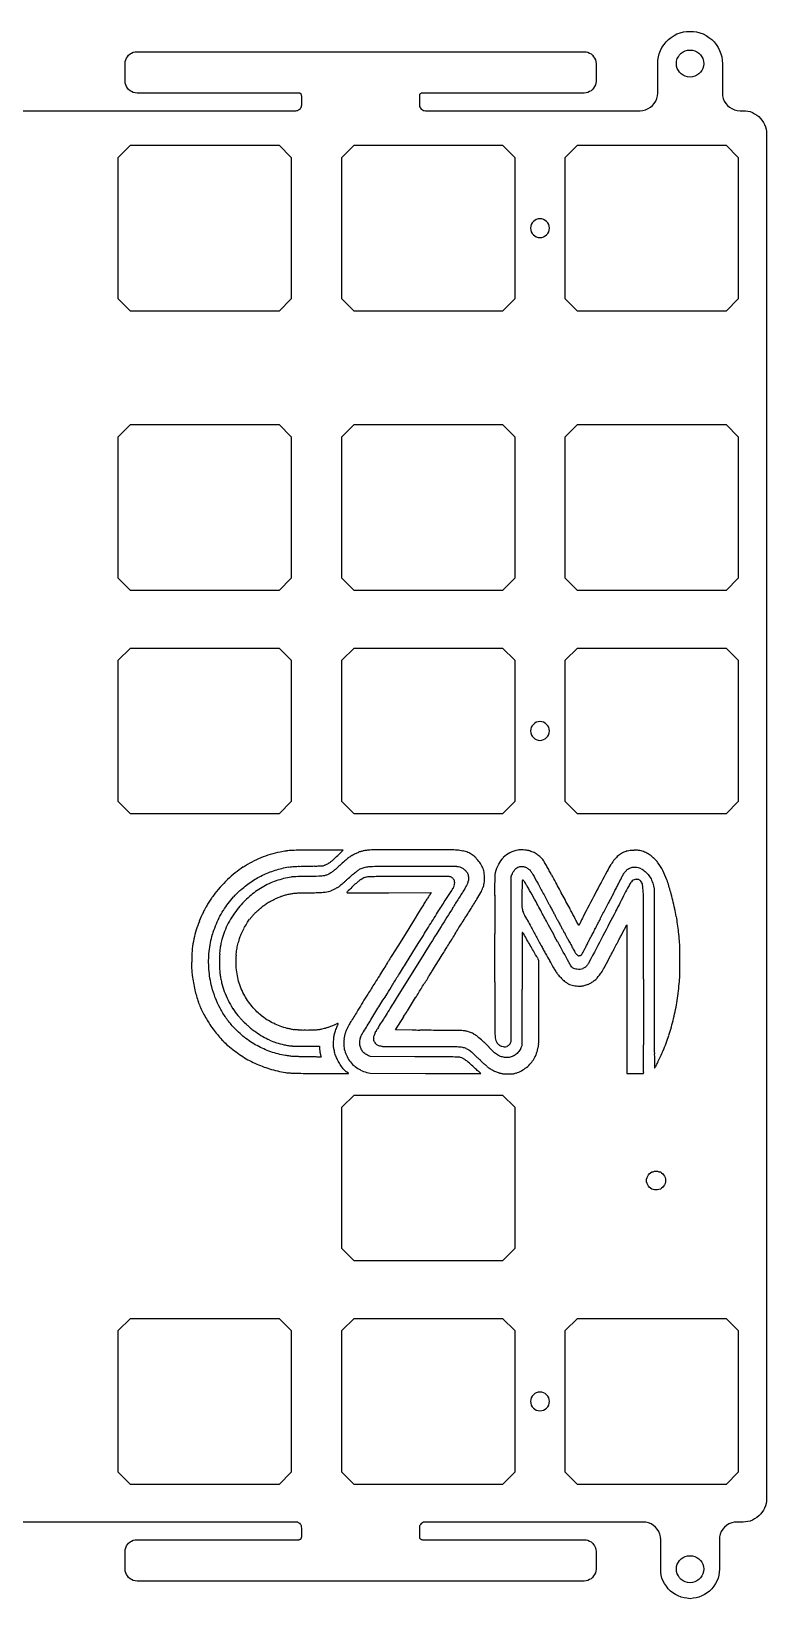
# Model space of a CAD drawing. Header units: millimetres. Extents: x 0 to 347, y -10 to 302.
# Drawn here: x 284.3 to 346.8, y 168.4 to 301.7 of the extents above; entities that cross this region are included whole.
import ezdxf

# ---------------------------------------------------------------- set-up
doc = ezdxf.new("R2010")
doc.units = ezdxf.units.MM
doc.header["$MEASUREMENT"] = 0
doc.layers.get('0').update_dxf_attribs({"color": 18, "true_color": 0x000000})
doc.layers.add('ECplate', color=160, linetype='Continuous', true_color=0x3535ff)
doc.layers.add('Poron', color=1, linetype='Continuous', true_color=0xff0000)

msp = doc.modelspace()

# ---------------------------------------------------------------- linework, layer by layer
for p, q in [((310.77, 232.05), (308.63, 232.05)), ((310.72, 231.98), (310.77, 232.05)), ((325.07, 229.8), (325.13, 229.98)), ((325.07, 222.82), (325.07, 229.8)), ((314.66, 228.43), (318.26, 228.44)), ((318.26, 228.44), (318.16, 228.29)), ((337.15, 229.01), (337.21, 228.76)), ((337.21, 228.76), (337.22, 221.14)), ((317.11, 226.6), (316.91, 226.27)), ((317.34, 226.97), (317.11, 226.6)), ((317.56, 227.32), (317.34, 226.97)), ((316.76, 226.04), (316.04, 224.88)), ((316.91, 226.27), (316.76, 226.04)), ((334.47, 224.9), (334.88, 225.71)), ((334.88, 225.71), (334.88, 219.39)), ((315.43, 223.89), (314.93, 223.1)), ((316.04, 224.88), (315.43, 223.89)), ((316.16, 222.49), (317.17, 224.11)), ((326, 225.03), (325.99, 223.63)), ((317.64, 223.2), (315.29, 219.43)), ((318.64, 222.25), (318.93, 222.71)), ((318.93, 222.71), (319.2, 223.14)), ((327.42, 222.65), (327.35, 222.79)), ((327.42, 219.11), (327.42, 222.65)), ((318.38, 221.83), (318.64, 222.25)), ((325.98, 220.22), (325.97, 215.4)), ((334.88, 219.39), (334.88, 213.06)), ((315.24, 216.76), (315.93, 217.88)), ((316.65, 216.74), (315.24, 216.76)), ((307.66, 215.37), (308.77, 215.37)), ((308.77, 215.37), (308.78, 215.11)), ((313.1, 214.5), (312.94, 214.57)), ((325.97, 215.4), (325.86, 215.18)), ((336.32, 213.2), (336.32, 215.5)), ((316.88, 214.48), (313.1, 214.5)), ((310.5, 213.07), (311.22, 213.07)), ((312.8, 213.15), (313.07, 213.08)), ((313.07, 213.08), (317.78, 213.07)), ((317.78, 213.07), (322.48, 213.07)), ((322.48, 213.07), (322.33, 213.2)), ((334.88, 213.06), (335.59, 213.06)), ((335.59, 213.06), (336.3, 213.06)), ((336.3, 213.06), (336.31, 213.14))]:
    msp.add_line(p, q)
for centre, radius, start, end in [((307.27, 222.79), 9.28, 101.4997, 112.0533), ((307.22, 223.05), 9.01, 97.9944, 101.4997), ((306.72, 226.56), 5.48, 92.9047, 97.9945), ((307.21, 216.97), 15.07, 90.3215, 92.9048), ((308.71, -49.6), 281.65, 90.0149, 90.3216), ((259.07, 287.3), 75.69, 312.5146, 312.9266), ((310.07, 232.47), 0.812, 312.9266, 323.3974), ((313.4, 228.55), 3.56, 111.5938, 116.4139), ((313.04, 229.46), 2.59, 105.4662, 111.5938), ((313.04, 229.45), 2.59, 99.3483, 105.4662), ((313.21, 228.45), 3.61, 94.5687, 99.3483), ((313.48, 225.01), 7.06, 90.0742, 94.5686), ((316.98, -2476.68), 2708.76, 90.00614, 90.0742), ((316.99, -2526.12), 2758.19, 89.9393, 90.00622), ((319.91, 225.26), 6.81, 85.3576, 89.9393), ((320.11, 227.8), 4.26, 78.4835, 85.3576), ((320.51, 229.74), 2.29, 67.5277, 78.4835), ((326.07, 229.62), 2.47, 100.3913, 116.9715), ((325.81, 231.05), 1.02, 90.2133, 100.3913), ((325.83, 226.57), 5.5, 87.2959, 90.2133), ((325.83, 226.65), 5.42, 84.3115, 87.296), ((326.24, 230.78), 1.27, 75.5567, 84.3115), ((326.03, 229.95), 2.12, 65.3043, 75.5566), ((325.93, 229.73), 2.37, 55.8526, 65.3042), ((335.51, 229.94), 2.12, 105.8326, 117.6137), ((335.25, 230.88), 1.14, 93.969, 105.8326), ((335.53, 226.82), 5.21, 90.1191, 93.969), ((335.53, 226.84), 5.2, 86.2472, 90.1191), ((335.79, 230.81), 1.22, 74.9095, 86.2471), ((335.53, 229.86), 2.2, 64.0411, 74.9095), ((307.28, 222.98), 9.12, 123.1177, 133.9136), ((307.06, 223.32), 8.71, 112.0533, 123.1177), ((306.18, 332.57), 101.89, 270.8928, 271.2272), ((307.88, 253.07), 22.38, 271.2272, 272.2571), ((308.06, 248.47), 17.77, 272.2571, 273.1775), ((309.02, 231.11), 0.389, 273.1774, 287.5599), ((308.76, 231.94), 1.26, 287.5599, 293.5003), ((308.41, 232.76), 2.15, 293.5003, 297.4932), ((308.36, 232.86), 2.26, 297.4931, 301.4035), ((308.61, 232.44), 1.78, 301.4036, 306.0876), ((308.35, 232.79), 2.21, 306.0877, 311.9113), ((276.29, 268.52), 50.22, 311.9114, 312.5146), ((326.47, 213.36), 23.61, 131.1726, 132.5947), ((314.59, 226.94), 5.57, 127.0148, 131.1726), ((313.31, 228.65), 3.44, 121.4621, 127.0148), ((313.55, 228.25), 3.9, 116.4139, 121.462), ((320.63, 230.03), 1.97, 55.5937, 67.5277), ((320.4, 229.7), 2.38, 45.2347, 55.5938), ((319.92, 229.21), 3.05, 35.7418, 45.2347), ((320.69, 229.77), 2.1, 23.1751, 35.7418), ((320.75, 229.8), 2.04, 10.4019, 23.175), ((326.73, 229.42), 3.1, 152.7156, 166.8609), ((326.04, 229.78), 2.32, 135.1524, 152.7156), ((325.94, 229.88), 2.18, 116.9715, 135.1524), ((325.95, 229.76), 2.33, 46.3263, 55.8525), ((326.2, 230.03), 1.96, 35.4802, 46.3262), ((326.48, 230.23), 1.62, 31.5992, 35.4801), ((319.16, 225.73), 10.21, 30.6039, 31.5992), ((318.09, 225.09), 11.46, 29.5913, 30.6039), ((318.25, 225.18), 11.27, 28.5658, 29.5914), ((343.09, 225), 11.19, 148.5535, 151.9997), ((336.72, 228.9), 3.72, 140.6, 148.5535), ((335.69, 229.74), 2.39, 129.5372, 140.6), ((335.5, 229.97), 2.09, 117.6137, 129.5372), ((335.33, 229.44), 2.67, 54.6361, 64.041), ((335.21, 229.28), 2.87, 45.561, 54.6361), ((335.05, 229.12), 3.1, 36.9988, 45.561), ((333.88, 228.23), 4.57, 27.216, 36.9989), ((308.78, 221.41), 11.29, 133.9136, 143.1138), ((307.43, 222.82), 7.02, 109.51, 120.2181), ((307.49, 222.65), 7.2, 99.0036, 109.51), ((306.54, 228.64), 1.14, 92.5039, 99.0036), ((308.74, 178.31), 51.52, 92.0862, 92.504), ((308.4, 187.73), 42.09, 91.4764, 92.0862), ((308.92, 167.3), 62.52, 91.0231, 91.4764), ((302.9, 238.22), 11.95, 310.2789, 311.3361), ((301.94, 239.32), 13.4, 311.3361, 312.3949), ((302.81, 238.36), 12.1, 312.3949, 313.5379), ((332.32, 206.43), 30.62, 131.8826, 132.7922), ((315.34, 225.37), 5.18, 128.4953, 131.8826), ((313.61, 227.54), 2.4, 123.3326, 128.4953), ((313.26, 228.06), 1.77, 116.8584, 123.3327), ((313.17, 228.25), 1.57, 109.9525, 116.8584), ((313.1, 228.46), 1.35, 102.2189, 109.9525), ((313.02, 228.82), 0.968, 91.2049, 102.219), ((314.28, 168.71), 61.09, 90.64, 91.2049), ((314.76, 125.93), 103.88, 90.1135, 90.64), ((316.92, -963.03), 1192.84, 90.02558, 90.11358), ((316.62, -287.19), 517, 89.8775, 90.0256), ((317.18, -20.99), 250.8, 89.6231, 89.8775), ((311.87, -829.15), 1058.98, 89.57087, 89.62313), ((319.8, 229.4), 0.397, 76.9385, 89.5709), ((319.81, 229.48), 0.321, 57.3971, 76.9386), ((319.59, 229.13), 0.729, 46.8184, 57.397), ((319.59, 229.12), 0.739, 36.2865, 46.8183), ((319.89, 229.35), 0.36, 18.2644, 36.2865), ((319.64, 229.27), 0.623, 359.4302, 18.2644), ((319.59, 229.27), 0.674, 341.6786, 359.4302), ((320.76, 229.55), 2.03, 340.0581, 351.3194), ((320.07, 229.67), 2.73, 0.1251, 10.4019), ((319.98, 229.67), 2.82, 351.3194, 0.1251), ((345.4, 229.04), 21.74, 177.8467, 179.3501), ((426.98, 228.11), 103.33, 179.3502, 179.9463), ((325.1, 229.8), 1.43, 166.8609, 177.8466), ((820.79, 222.31), 494.85, 179.1785, 179.3011), ((326.16, 229.4), 0.174, 148.2826, 179.1784), ((326.04, 229.48), 0.0267, 66.8603, 148.2825), ((325.98, 229.35), 0.168, 45.7003, 66.8603), ((325.64, 229), 0.658, 36.0924, 45.7003), ((323.19, 227.21), 3.69, 33.4138, 36.0924), ((322.66, 226.86), 4.32, 29.4695, 33.4138), ((326.7, 230.35), 0.0283, 182.4207, 210.2277), ((328.39, 231.34), 1.99, 210.2278, 211.5527), ((327.97, 231.08), 1.5, 211.5526, 213.6634), ((328.72, 231.58), 2.4, 213.6634, 215.1465), ((294, 210.43), 39.64, 28.4302, 29.4728), ((-10.93, 45.35), 386.38, 28.2345, 28.4302), ((952.13, -98.83), 700.97, 151.99968, 152.1773), ((338.04, 227.38), 3.4, 146.1079, 152.1709), ((336.05, 228.71), 1.01, 133.4545, 146.1079), ((335.62, 229.16), 0.387, 107.5243, 133.4545), ((335.75, 228.75), 0.824, 95.601, 107.5243), ((335.72, 229.1), 0.467, 77.3729, 95.601), ((335.73, 229.13), 0.443, 58.5625, 77.373), ((335.6, 228.92), 0.685, 45, 58.5625), ((335.71, 229.03), 0.522, 8.3722, 45), ((331.68, 227.1), 7.04, 20.1346, 27.216), ((327.49, 225.57), 11.5, 14.7487, 20.1347), ((305.61, 223.77), 7.34, 145.9882, 148.9953), ((305.99, 223.51), 7.8, 143.1138, 145.9883), ((307.79, 222.38), 7.59, 130.8594, 140.9806), ((307.47, 222.75), 7.1, 120.2181, 130.8594), ((307.61, 266.97), 38.55, 270.1024, 271.111), ((308.09, 241.92), 13.49, 271.1111, 273.3183), ((308.4, 236.64), 8.2, 273.3183, 276.0711), ((309.08, 230.2), 1.72, 276.0712, 284.8242), ((309.02, 230.45), 1.99, 284.8243, 291.9702), ((308.34, 232.13), 3.8, 291.9703, 296.3721), ((308.28, 232.24), 3.92, 296.3721, 300.7267), ((308.99, 231.06), 2.55, 300.7267, 306.7432), ((309.11, 230.9), 2.34, 306.7431, 310.2789), ((311.36, 228.32), 0.313, 133.144, 151.3094), ((311.11, 228.46), 0.0231, 151.3095, 268.5973), ((311.95, 262.66), 34.24, 268.5973, 269.3438), ((368.06, 167.82), 83.22, 132.7922, 133.144), ((312.23, 287.84), 59.42, 269.3437, 270.1032), ((307.35, 3001.95), 2773.53, 270.10307, 270.15097), ((548.96, 83.63), 272.39, 148.0075, 148.0813), ((573.52, 68.29), 301.34, 147.9515, 148.0075), ((326.65, 222.84), 10.08, 147.2991, 147.9516), ((313.99, 232.34), 7.07, 326.6318, 330.0514), ((420.96, 164.05), 118.98, 147.5236, 147.9772), ((318.94, 229.48), 1.36, 330.0514, 341.6786), ((312.93, 233.71), 10.91, 327.6915, 331.0933), ((319.88, 229.87), 2.96, 331.0932, 340.0582), ((5719.69, 223.15), 5396.03, 179.94625, 179.98109), ((496.35, 226.26), 170.39, 179.3011, 179.6366), ((178.77, 145.55), 169.6, 29.1895, 29.4696), ((229.19, 173.72), 111.85, 28.7491, 29.1896), ((12.51, 57.93), 359.78, 28.0225, 28.2345), ((1006.51, -127.54), 762.46, 152.17733, 152.34166), ((306.07, 242.52), 31.1, 331.9063, 332.5176), ((276.27, 258.02), 64.69, 332.5175, 332.8709), ((276.03, 258.14), 64.95, 332.8708, 333.224), ((305.01, 243.52), 32.5, 333.2239, 333.8168), ((372.41, 209.23), 42.27, 152.1709, 153.1291), ((331.06, 228.35), 5.22, 1.6155, 8.3722), ((286.22, 227.08), 50.09, 0.1435, 1.6155), ((303.65, 219.29), 36.16, 12.4554, 14.7487), ((308.92, 221.81), 11.18, 153.6433, 157.9304), ((311.82, 220.37), 14.42, 151.7763, 153.6434), ((306.58, 223.18), 8.47, 148.9953, 151.7763), ((308, 222.21), 7.86, 140.9806, 146.7472), ((302.68, 227.64), 1.11, 309.6423, 311.7386), ((294.28, 237.05), 13.72, 311.7387, 312.0715), ((293.71, 237.68), 14.58, 312.0715, 312.4405), ((291.78, 239.79), 17.43, 312.4404, 312.7631), ((642.02, 25.66), 382.03, 148.0813, 148.1386), ((1595.83, -570.74), 1504.69, 147.97712, 148.04793), ((327.47, 227.34), 1.5, 179.6366, 189.3859), ((327.58, 227.35), 1.61, 189.3859, 196.048), ((327.38, 227.3), 1.4, 196.0479, 203.4427), ((328.61, 227.83), 2.75, 203.4427, 208.3213), ((342.04, 235.07), 18.01, 208.3213, 209.5383), ((286.94, 205.4), 45.98, 27.8933, 28.7491), ((464.36, 299.81), 154.12, 207.994, 208.1045), ((574.62, 358.69), 279.12, 208.1044, 208.1752), ((568.76, 355.55), 272.47, 208.1752, 208.2462), ((432.32, 282.25), 117.59, 208.2462, 208.3794), ((274.51, 197.37), 62.98, 27.2526, 28.0225), ((-10063.27, 201.15), 10399.6, 0.109876, 0.143566), ((317.43, 222.33), 22.04, 10.635, 12.4554), ((306.77, 222.69), 8.86, 163.0868, 168.2059), ((306.66, 222.72), 8.74, 157.9304, 163.0868), ((307.67, 222.37), 7.5, 152.4555, 158.3332), ((308.09, 222.15), 7.97, 146.7472, 152.4554), ((2814.11, -1330.6), 2940.52, 148.04786, 148.10195), ((449.4, 289.58), 136.1, 208.1991, 208.313), ((339.41, 222.08), 9.29, 152.3417, 156.1722), ((201.47, 293.19), 147.28, 332.4466, 332.596), ((190.69, 298.77), 159.42, 332.596, 332.7578), ((169.55, 309.66), 183.2, 332.7577, 332.9035), ((322.89, 223.36), 16.49, 8.3724, 10.635), ((321.9, 223.21), 17.49, 6.1828, 8.3723), ((309.69, 222.08), 11.84, 168.2059, 172.3243), ((304.17, 223.19), 3.88, 168.1915, 173.7007), ((310.71, 221.82), 10.56, 165.581, 168.1915), ((305.97, 223.04), 5.67, 158.3332, 165.581), ((68.66, 378.91), 295.01, 328.2263, 328.3262), ((95.16, 362.56), 263.88, 328.3264, 328.4263), ((273.74, 252.81), 54.27, 328.4264, 328.7493), ((2200.08, 224.31), 1876.43, 179.98105, 180.04339), ((326.01, 225.03), 0.00976, 90, 179.629), ((326.01, 225.02), 0.0243, 61.9667, 90), ((325.96, 224.92), 0.133, 53.9842, 61.9667), ((325.94, 224.89), 0.166, 46.4581, 53.9843), ((325.92, 224.87), 0.191, 39.6903, 46.4581), ((325.64, 224.64), 0.554, 30.101, 39.6902), ((-1357.65, -751.17), 1946.24, 30.06808, 30.10108), ((-159.03, -57.25), 561.24, 29.9613, 30.0681), ((458.29, 294.38), 146.2, 208.313, 208.4209), ((444.45, 286.89), 130.47, 208.421, 208.528), ((350.52, 235.82), 23.55, 208.528, 208.9082), ((311.19, 234.04), 22.65, 332.5977, 333.3511), ((319.65, 231.52), 13.98, 331.6052, 332.4466), ((330.01, 226.13), 4.52, 330.9983, 332.4896), ((240.05, 272.98), 105.95, 332.4896, 332.6409), ((244.55, 270.65), 100.88, 332.6409, 332.8302), ((212.76, 286.97), 136.62, 332.8303, 332.9811), ((311.29, 222.06), 28.16, 4.65, 6.1827), ((330.41, 223.62), 8.98, 0.7274, 4.6499), ((316.94, 222.52), 19.03, 177.9733, 179.9907), ((302.68, 223.03), 4.76, 172.3243, 177.9732), ((322.79, 222.62), 22.51, 178.484, 180.0147), ((324.78, 222.62), 24.51, 180.0147, 181.4427), ((305.13, 223.09), 4.85, 173.7007, 178.484), ((482.19, 119.24), 196.88, 148.1621, 148.2902), ((98.8, 360.25), 259.57, 328.1162, 328.2263), ((2191.84, 224.3), 1868.19, 180.04337, 180.10593), ((-4947.56, 222.82), 5272.63, 359.95921, 0), ((831.84, 220.4), 505.86, 179.6344, 179.8105), ((321.64, 219.84), 6.43, 27.3651, 29.9614), ((334.9, 227.2), 7.97, 206.6675, 209.424), ((415.74, 272.8), 100.78, 209.4239, 209.8543), ((420.89, 275.75), 106.73, 209.8543, 210.2613), ((337.72, 227.64), 8.41, 207.6321, 209.1708), ((333.64, 225.36), 3.73, 209.1707, 211.9946), ((332.56, 224.69), 2.46, 211.9945, 215.3795), ((331.06, 223.62), 0.615, 215.3795, 224.8689), ((331.98, 224.55), 1.92, 224.8689, 227.9258), ((330.81, 223.24), 0.167, 227.9258, 246.2636), ((330.79, 223.2), 0.116, 246.2636, 269.8042), ((330.79, 223.72), 0.645, 269.8041, 276.4309), ((330.81, 223.49), 0.411, 276.4309, 283.5926), ((330.79, 223.57), 0.493, 283.5926, 289.8379), ((330.81, 223.52), 0.434, 289.8379, 296.3033), ((330.95, 223.24), 0.13, 296.3034, 312.1447), ((330.93, 223.27), 0.161, 312.1447, 330.9397), ((311.12, 234.27), 22.82, 330.9398, 331.4974), ((319.17, 229.9), 13.66, 331.4974, 332.5977), ((262.92, 260.12), 79.72, 331.6001, 332.2563), ((249.91, 222.59), 89.48, 0.0026, 0.7273), ((246.05, 222.59), 93.35, 359.3082, 0.0026), ((316.98, 222.52), 19.08, 179.9907, 181.9979), ((302.38, 222.01), 4.47, 181.9978, 187.8932), ((313.82, 223.6), 16.02, 187.8932, 192.3949), ((306.47, 222.16), 6.19, 181.4427, 185.4143), ((304.79, 222), 4.5, 185.4143, 190.2466), ((308.05, 222.59), 7.81, 190.2467, 193.4406), ((-196.73, 540.21), 603.32, 328.01032, 328.10245), ((-662.54, 830.12), 1151.98, 328.10249, 328.16575), ((-645.43, 820.69), 1134.72, 328.08468, 328.1092), ((34.61, 397.55), 333.77, 328.1092, 328.1701), ((1356.53, 218.67), 1030.55, 179.81037, 179.91373), ((334.29, 225.22), 6.46, 210.2613, 213.4073), ((330.92, 223), 2.42, 213.4072, 220.7155), ((333.14, 224.91), 5.35, 220.7155, 224.7523), ((330.55, 222.89), 2.49, 316.3808, 323.8758), ((328.96, 224.06), 4.47, 323.8757, 328.7184), ((323.62, 227.3), 10.72, 328.7183, 331.6002), ((331.93, 221.56), 7.46, 354.894, 359.3082), ((306.21, 221.92), 8.22, 192.3949, 199.8096), ((306.27, 222.16), 5.98, 193.4406, 200.7573), ((308.55, 223.03), 8.42, 200.7573, 206.4158), ((1243.17, -361.77), 1097.12, 147.93044, 147.98865), ((-31.88, 437.24), 408.96, 327.8871, 328.0104), ((-448.49, 697.86), 902.6, 328.02984, 328.06055), ((-729.79, 873.23), 1234.09, 328.06046, 328.08475), ((1996.61, 223.94), 1672.95, 180.10592, 180.16688), ((333.06, 224.84), 5.25, 224.7524, 228.7116), ((330.45, 221.86), 1.28, 228.7117, 240.0056), ((330.84, 222.53), 2.06, 240.0056, 246.7559), ((330.7, 222.22), 1.72, 246.7558, 254.4906), ((330.73, 222.32), 1.83, 254.4905, 261.9737), ((330.84, 223.14), 2.65, 261.9737, 267.6242), ((330.95, 225.68), 5.19, 267.6242, 269.5528), ((330.92, 221.87), 1.39, 269.5527, 274.7043), ((330.94, 221.58), 1.09, 274.7043, 280.6832), ((330.73, 222.69), 2.22, 280.6833, 284.1913), ((330.69, 222.86), 2.39, 284.1914, 291.8817), ((330.81, 222.56), 2.07, 291.8817, 300.4583), ((330.8, 222.58), 2.09, 300.4582, 308.9778), ((330.53, 222.91), 2.53, 308.9778, 316.3808), ((-3169.49, 214.37), 3505.82, 0.06038, 0.10988), ((9666.45, 230.82), 9329.24, 180.059418, 180.087378), ((314.41, 223.12), 25.05, 351.1392, 354.8941), ((305.54, 221.68), 7.51, 199.8096, 207.6206), ((308.34, 222.92), 8.18, 206.4158, 212.14), ((305.58, 221.19), 4.92, 212.14, 220.5175), ((555.02, 68.38), 285.59, 148.1414, 148.2991), ((567.59, 60.56), 300.4, 147.9887, 148.1414), ((571.99, 219.79), 248.33, 180.167, 180.4163), ((-107.87, 219.37), 432.94, 359.7048, 359.9592), ((-1603.98, 219.13), 1931.4, 359.93514, 359.99932), ((319.08, 222.4), 20.33, 346.7477, 351.1392), ((308.9, 223.44), 11.3, 207.6207, 213.3715), ((308.3, 223.05), 10.59, 213.3716, 216.7568), ((310.03, 224.99), 10.78, 220.5175, 222.1809), ((307.77, 222.94), 7.73, 222.1809, 224.3145), ((309.8, 224.93), 10.57, 224.3145, 225.641), ((302.52, 217.48), 0.159, 225.641, 252.3912), ((302.6, 217.28), 0.0771, 180, 228.966), ((312.47, 228.62), 15.1, 228.966, 230.1328), ((314.15, 207.57), 10.46, 112.5154, 113.3152), ((312.23, 212.2), 5.45, 111.2121, 112.5155), ((317.24, 199.29), 19.3, 110.8929, 111.2122), ((308.37, 217.97), 2.11, 337.7982, 339.8841), ((306, 218.84), 4.63, 339.8841, 340.6892), ((310.36, 217.31), 0.00914, 45.0001, 110.8929), ((310.36, 217.31), 0.00906, 340.6892, 45.0001), ((315.09, 215.04), 4.38, 149.9578, 153.596), ((322.78, 210.59), 13.27, 148.3647, 149.9578), ((1097.86, -266.9), 923.62, 148.29896, 148.36474), ((412.13, 155.75), 115.87, 147.853, 148.1668), ((824.8, 221.63), 501.15, 180.4164, 180.5883), ((-1467.89, 216.17), 1804.22, 359.97901, 0.06037), ((320.98, 221.95), 18.37, 342.1257, 346.7477), ((306.89, 222), 8.83, 216.7569, 220.6377), ((306.37, 221.55), 8.14, 220.6377, 224.6812), ((307.77, 222.99), 7.78, 230.1328, 232.6816), ((308.56, 224.02), 9.07, 232.6816, 234.9529), ((308.44, 223.85), 8.86, 234.9529, 239.5628), ((307.07, 221.52), 6.16, 239.5628, 245.618), ((306.91, 221.16), 5.77, 245.618, 251.8942), ((306.64, 218.68), 3.97, 336.4987, 337.7982), ((313.22, 215.66), 2.39, 171.824, 183.9763), ((313.84, 215.57), 3.02, 161.628, 171.824), ((314.82, 215.24), 4.06, 157.9635, 161.628), ((314.04, 215.56), 3.21, 153.596, 157.9635), ((314.51, 215.96), 1.16, 163.4862, 174.2034), ((313.91, 216.02), 0.55, 174.2035, 192.8986), ((313.86, 216.01), 0.504, 192.8986, 212.5916), ((314.79, 215.87), 1.44, 156.5465, 163.4861), ((315.16, 215.71), 1.86, 150.7929, 156.5465), ((319.01, 213.56), 6.26, 148.1668, 150.7929), ((319.15, 90.44), 126.29, 89.3767, 89.8436), ((320.46, 210.15), 6.57, 85.3636, 89.3767), ((320.82, 214.63), 2.07, 76.7831, 85.3636), ((320.76, 214.38), 2.33, 68.9182, 76.7832), ((320.92, 214.81), 1.87, 57.3603, 68.9182), ((319.45, 212.5), 4.61, 51.4565, 57.3603), ((318.47, 211.27), 6.18, 46.3025, 51.4565), ((328.55, 216.54), 4.87, 180.5883, 185.2614), ((324.46, 216.16), 0.765, 185.2614, 202.8571), ((-357.88, 220.66), 682.96, 359.59701, 359.70472), ((307.11, 216.32), 20.3, 357.8542, 359.2616), ((252.12, 217.03), 75.3, 359.2616, 359.9351), ((694.31, 217.14), 357.09, 180.0874, 180.3849), ((323.93, 220.99), 15.27, 336.8155, 342.1257), ((305.65, 220.84), 7.14, 224.6813, 229.1443), ((308.35, 223.95), 11.25, 229.1443, 236.3612), ((307.13, 222.13), 9.06, 236.3612, 244.8536), ((307.19, 222.03), 6.68, 251.8942, 257.5154), ((307.49, 223.4), 8.08, 257.5154, 260.4251), ((306.74, 218.94), 3.55, 260.4251, 265.8035), ((306.97, 222.05), 6.68, 265.8036, 269.3518), ((307.66, 283.03), 67.66, 269.3518, 270), ((310.84, 215.24), 2.06, 183.6383, 186.8128), ((312.15, 215.4), 3.38, 186.8128, 189.0067), ((312, 215.37), 3.23, 189.0067, 191.2206), ((310.07, 214.99), 1.26, 191.2206, 195.6809), ((313.21, 215.66), 2.39, 183.9763, 196.1357), ((313.81, 215.83), 3.01, 196.1356, 206.3623), ((314.17, 216.2), 0.866, 212.5916, 225.7112), ((313.99, 216.02), 0.612, 225.7112, 251.4811), ((314.19, 216.63), 1.25, 251.4811, 266.577), ((314.78, 226.38), 11.03, 266.577, 269.8951), ((317.35, 1633.61), 1418.26, 269.89508, 270.00004), ((315.89, 208.57), 9.92, 42.686, 46.3025), ((324.7, 216.26), 1.02, 202.8571, 217.0531), ((324.5, 216.11), 0.778, 217.0531, 234.2902), ((324.52, 216.14), 0.814, 234.2901, 250.9512), ((324.5, 216.08), 0.744, 250.9511, 268.4161), ((324.5, 215.86), 0.531, 268.416, 290.9021), ((324.46, 215.97), 0.641, 290.9021, 302.7636), ((324.46, 215.97), 0.642, 302.7636, 314.6165), ((324.5, 215.93), 0.586, 314.6165, 327.0222), ((324.64, 215.83), 0.411, 327.0222, 343.2133), ((324.55, 215.86), 0.512, 343.2132, 359.5971), ((325.13, 215.42), 2.18, 330.2237, 336.3291), ((323.61, 216.08), 3.84, 336.329, 340.3336), ((323.44, 216.15), 4.02, 340.3335, 344.2641), ((324.39, 215.88), 3.03, 344.2641, 349.1227), ((325.72, 215.62), 1.68, 349.1227, 357.8542), ((1081.94, 219.74), 744.73, 180.38495, 180.47456), ((318.39, 223.37), 21.29, 335.4196, 336.8155), ((307.1, 222.06), 8.98, 244.8535, 253.3846), ((307.63, 223.85), 10.85, 253.3845, 260.7866), ((307.43, 180.55), 33.93, 89.3052, 89.8202), ((307.41, 179.49), 34.99, 88.8019, 89.3052), ((307.49, 183.27), 31.21, 88.3065, 88.802), ((308.26, 209.37), 5.1, 86.4153, 88.3065), ((313.3, 215.58), 2.44, 206.3623, 219.0605), ((313.33, 215.61), 2.49, 219.0605, 231.5757), ((313.42, 215.71), 2.62, 231.5757, 243.7474), ((313.61, 216.1), 3.06, 243.7474, 254.5918), ((311.54, -1188.12), 1402.61, 89.70104, 89.78217), ((318.15, 78.41), 136.07, 89.2514, 89.701), ((318, 67.04), 147.44, 88.9752, 89.2514), ((320.63, 214.04), 0.411, 71.5383, 88.9752), ((320.32, 213.09), 1.41, 62.4505, 71.5384), ((320.25, 212.96), 1.56, 54.0207, 62.4506), ((319.19, 211.51), 3.35, 48.7396, 54.0207), ((306.09, 196.57), 23.23, 47.4739, 48.7396), ((337.86, 230.39), 22.37, 225.6195, 226.4269), ((338.02, 230.57), 22.61, 226.4269, 227.2279), ((336.36, 228.77), 20.17, 227.2278, 228.0134), ((324.97, 216.11), 3.13, 228.0133, 231.1234), ((324.6, 215.65), 2.55, 231.1234, 237.6684), ((325.31, 216.78), 3.89, 237.6685, 242.4376), ((325.33, 216.82), 3.93, 242.4377, 247.185), ((324.87, 215.73), 2.74, 247.185, 253.4003), ((324.75, 215.49), 2.5, 287.1046, 298.4816), ((324.56, 215.84), 2.89, 298.4815, 308.6702), ((324.56, 215.84), 2.89, 308.6701, 318.8574), ((324.85, 215.58), 2.5, 318.8575, 330.2236), ((337.26, 213.57), 0.0175, 180.4746, 309.6902), ((337.1, 213.76), 0.267, 309.6901, 333.2198), ((304.72, 230.11), 36.54, 333.2198, 333.9335), ((319.94, 222.66), 19.59, 333.9335, 335.4195), ((306.41, 216.32), 3.22, 260.7866, 265.9953), ((306.74, 221.06), 7.97, 265.9953, 268.6404), ((307.37, 247.58), 34.5, 268.6404, 269.6791), ((312.5, 1162.73), 949.67, 269.67902, 269.77321), ((309.88, 501.95), 288.88, 269.7732, 269.9625), ((309.79, 358.84), 145.77, 269.9626, 270.2784), ((310.6, 212.23), 1.07, 59.1164, 62.0541), ((310.83, 212.6), 0.634, 54.7635, 59.1163), ((310.81, 212.57), 0.668, 51.4307, 54.7635), ((311.21, 213.08), 0.0149, 0, 51.4307), ((311.22, 213.08), 0.00899, 270.296, 360), ((324.82, 215.54), 2.55, 253.4003, 256.9705), ((324.48, 214.08), 1.04, 256.9706, 263.9372), ((324.55, 214.79), 1.76, 263.9373, 268.8802), ((324.81, 227.81), 14.78, 268.8803, 269.9116), ((324.81, 228.67), 15.64, 269.9116, 270.9019), ((325.03, 214.66), 1.63, 270.9019, 276.1201), ((325.1, 213.98), 0.95, 276.1201, 283.5842), ((324.72, 215.59), 2.6, 283.5842, 287.1047), ((336.08, 213.2), 0.245, 345.9107, 359.9743)]:
    msp.add_arc(centre, radius, start, end)
at = {"extrusion": (0, 0, -1)}
for centre, radius, start, end in [((-307.52, 222.32), 8.41, 72.599, 80.6377), ((-306.73, 227.09), 3.56, 80.6378, 84.5134), ((-306.92, 225.07), 5.6, 84.5134, 87.2761), ((-307.35, 216.07), 14.61, 87.276, 88.8147), ((-309.94, 90.78), 139.92, 88.8147, 89.1071), ((-298.37, 243.93), 17.91, 227.4053, 228.7416), ((-313, 229.06), 1.58, 63.732, 77.4802), ((-313.19, 228.2), 2.46, 77.4801, 87.3493), ((-313.88, 213.36), 17.32, 87.3493, 89.8941), ((-316.9, -1416.9), 1647.59, 89.89404, 89.99282), ((-316.81, -756.63), 987.32, 89.99281, 90.09526), ((-318.14, 41.37), 189.31, 90.0952, 90.4436), ((-317.38, -57.02), 287.71, 90.4436, 90.6113), ((-320.44, 229.95), 0.722, 90.6113, 101.9793), ((-320.37, 229.62), 1.06, 101.9792, 114.7208), ((-320.31, 229.49), 1.2, 114.7208, 126.3361), ((-326.06, 229.77), 0.924, 42.8127, 56.6641), ((-325.91, 229.99), 0.661, 56.6642, 74.4777), ((-325.95, 229.88), 0.782, 74.4777, 84.9798), ((-325.97, 229.64), 1.02, 84.9799, 93.5945), ((-325.97, 229.72), 0.941, 93.5945, 102.4855), ((-326.07, 230.18), 0.465, 102.4855, 117.56), ((-324.65, 227.47), 3.53, 117.5599, 120.0203), ((-324.9, 227.89), 3.04, 120.0204, 122.7739), ((-393.11, 265.94), 73.96, 331.2755, 331.4341), ((-335.53, 229.73), 0.883, 63.2144, 83.4412), ((-335.54, 229.66), 0.954, 83.4412, 102.7793), ((-335.42, 229.13), 1.5, 102.7794, 116.5662), ((-307.5, 222.59), 8.14, 47.5765, 55.7945), ((-307.36, 222.81), 7.89, 55.7945, 64.2116), ((-307.38, 222.76), 7.94, 64.2116, 72.5989), ((-305.79, 342.82), 113.03, 268.5171, 268.9769), ((-308.61, 233.81), 3.98, 263.3359, 268.5171), ((-308.93, 231.03), 1.18, 251.4486, 263.336), ((-308.69, 231.76), 1.95, 243.2705, 251.4487), ((-308.85, 231.44), 1.59, 235.9941, 243.2705), ((-307.84, 232.94), 3.4, 231.8651, 235.9941), ((-306.4, 234.77), 5.73, 228.7416, 231.8652), ((-322.41, 217.74), 16.34, 46.4621, 48.205), ((-315.33, 225.65), 5.72, 48.205, 52.0181), ((-314.06, 227.28), 3.65, 52.0181, 56.8937), ((-313.33, 228.4), 2.33, 56.8938, 63.732), ((-320.32, 229.5), 1.18, 126.3362, 138.0356), ((-320.47, 229.63), 0.99, 138.0357, 151.416), ((-320.3, 229.62), 1.12, 189.9343, 204.8498), ((-320.53, 229.67), 0.923, 151.416, 157.2612), ((-320.93, 229.83), 0.489, 157.2612, 166.6694), ((-320.76, 229.79), 0.662, 166.6694, 174.4694), ((-320.04, 229.66), 1.39, 177.2468, 189.9343), ((-318.77, 229.6), 2.66, 174.4694, 177.2467), ((-326.35, 229.57), 1.28, 18.763, 29.9781), ((-326.17, 229.67), 1.07, 29.9781, 42.8126), ((-323.4, 225.56), 5.81, 122.7739, 124.0525), ((-326.64, 230.35), 0.0298, 124.0524, 177.5792), ((-324.69, 228.75), 2.53, 144.8535, 150.7745), ((-178.94, 147.21), 169.54, 150.7745, 151.0658), ((-227.58, 174.09), 113.96, 151.0658, 151.5604), ((-402.24, 270.94), 84.37, 331.1318, 331.2755), ((-394.5, 266.67), 75.53, 330.988, 331.1317), ((-342.17, 237.65), 15.7, 330.5272, 330.988), ((-367.52, 212.79), 37.15, 26.1832, 27.058), ((-338.57, 227.57), 4.66, 27.058, 31.0976), ((-336.26, 228.97), 1.96, 31.0977, 37.9455), ((-335.85, 229.29), 1.43, 37.9456, 46.5968), ((-335.65, 229.5), 1.15, 46.5968, 63.2144), ((-335.3, 228.88), 1.78, 116.5662, 130.7117), ((-335.2, 228.77), 1.93, 130.7117, 144.0429), ((-335.02, 228.64), 2.15, 144.0428, 156.619), ((-334.41, 228.37), 2.82, 156.619, 166.889), ((-307.08, 222.9), 7.63, 37.2796, 42.7081), ((-307.96, 222.1), 8.82, 42.7082, 47.5764), ((-308.58, 220.48), 8.24, 60.4618, 63.4376), ((-307.81, 222.01), 6.53, 63.4376, 66.4416), ((-307.15, 223.52), 4.89, 66.4415, 70.1755), ((-307.08, 223.74), 4.66, 70.1754, 74.0066), ((-307.25, 223.14), 5.28, 74.0066, 77.495), ((-307.3, 222.92), 5.51, 77.495, 81.0482), ((-307.1, 224.14), 4.27, 81.0483, 85.3511), ((-307.28, 221.94), 6.48, 85.3511, 88.699), ((-307.72, 202.63), 25.79, 88.699, 89.8977), ((-363.37, 199.81), 52.06, 32.4916, 33.3682), ((-259.86, 266.59), 71.99, 211.6963, 212.4764), ((-318.02, 230.67), 3.63, 204.8498, 211.6962), ((-620.27, 39.35), 352.73, 32.1385, 32.3085), ((-212.61, 165.98), 130.99, 151.5604, 152.0059), ((-374.87, 205.79), 46.89, 27.656, 28.0937), ((-183.05, 305.18), 170.01, 206.8709, 207.4354), ((-308.02, 222.32), 8.74, 26.9442, 31.845), ((-307.07, 222.91), 7.61, 31.845, 37.2795), ((-317.71, 213.38), 19.63, 41.9888, 42.7627), ((-303.92, 226.13), 0.844, 42.7626, 50.3577), ((-307.87, 222.39), 6.26, 47.2369, 50.8458), ((-306.54, 224.02), 4.16, 50.8458, 55.7494), ((-306.71, 223.78), 4.46, 55.7495, 60.4617), ((-612.29, 41.73), 346.93, 31.9866, 32.2289), ((-542.5, 85.73), 264.43, 32.2288, 32.4917), ((-765.85, -52.1), 524.65, 32.0122, 32.1385), ((-423.68, 277.78), 108.74, 331.4993, 332.1067), ((-449.65, 166.35), 131.44, 27.0965, 27.3114), ((233.02, 521.18), 638.81, 207.43538, 207.64623), ((-490.79, 145.1), 177.74, 27.3114, 27.4828), ((-477.58, 151.97), 162.85, 27.4828, 27.656), ((-307.38, 222.65), 8.01, 16.3205, 26.9443), ((-309.24, 221.74), 7.79, 24.0622, 27.7765), ((-309.34, 221.69), 7.91, 27.7764, 31.4779), ((-306.22, 223.6), 4.26, 31.4778, 37.3638), ((-304.98, 224.54), 2.69, 37.3638, 40.9805), ((-314.37, 216.39), 15.13, 40.9804, 41.9888), ((-782.35, -64.48), 547.43, 31.8144, 31.9865), ((-792.96, -69.05), 556.63, 31.904, 32.0122), ((-289.86, 205.5), 41.98, 150.4618, 151.276), ((-90.95, 96.49), 268.79, 151.2761, 151.4826), ((-922.96, 548.87), 676.87, 331.3421, 331.49932), ((-104.52, 105.17), 254.98, 151.6207, 151.6819), ((178.95, -47.58), 576.99, 151.68195, 151.71518), ((187.72, -52.3), 586.95, 151.71519, 151.74842), ((-48.83, 74.81), 318.41, 151.7484, 151.8009), ((-346.19, 234.29), 17.64, 331.9996, 332.7474), ((-339.02, 230.48), 9.53, 330.8138, 331.9996), ((-356, 239.97), 28.97, 330.4759, 330.8137), ((-330.81, 225.7), 0.0273, 286.3864, 330.4758), ((-330.81, 225.69), 0.0133, 216.7053, 286.3865), ((-330.31, 226.06), 0.633, 212.3589, 216.7053), ((-330.28, 226.08), 0.671, 207.1184, 212.3589), ((-329.76, 226.34), 1.25, 203.8278, 207.1184), ((-307.64, 222.57), 8.29, 5.9644, 16.3206), ((-306.96, 222.81), 5.27, 8.5349, 13.5821), ((-308.85, 222.35), 7.21, 13.5821, 17.5706), ((-305.49, 223.41), 3.69, 17.5705, 24.0622), ((-361.05, 199.83), 47.86, 31.2507, 31.9039), ((-11.75, 53.46), 358.93, 151.4825, 151.6375), ((-315.99, 217.7), 13.19, 151.6375, 153.3325), ((-2468.56, 1393.58), 2438.23, 331.29542, 331.34217), ((-317.13, 217.39), 14.59, 151.0917, 151.6709), ((-282.28, 198.6), 54.18, 151.6708, 151.889), ((-277.56, 196.08), 59.54, 151.8889, 152.105), ((-289.66, 202.49), 45.84, 152.105, 152.3679), ((-388.35, 195.32), 63.68, 26.649, 26.9357), ((-393.51, 192.7), 69.47, 26.9358, 27.2044), ((2415.11, 1664.19), 3102.14, 207.64622, 207.69251), ((-386.83, 196.13), 61.96, 27.2045, 27.4717), ((-342.17, 219.35), 11.62, 27.4718, 28.3947), ((-340.23, 220.46), 7.17, 28.0692, 29.0017), ((-307.81, 222.55), 8.46, 355.7123, 5.9644), ((-310.22, 222.58), 8.53, 0.0583, 3.6014), ((-309.51, 222.59), 7.83, 354.7071, 0.0583), ((-307.17, 222.78), 5.49, 3.6015, 8.5348), ((-260.82, 256.01), 63.33, 211.7098, 211.9642), ((-329.62, 223.63), 2.34, 207.6925, 214.7093), ((-507.73, 131.35), 196.89, 27.7437, 27.8439), ((-464.51, 154.18), 148.01, 27.8439, 27.9679), ((-468.48, 152.07), 152.51, 27.968, 28.0691), ((-308.12, 222.58), 8.77, 345.7351, 355.7123), ((-306.98, 222.35), 5.28, 347.5207, 354.7071), ((-306.73, 222.3), 5.03, 340.1376, 347.5207), ((796.05, 915.92), 1309.31, 212.03685, 212.06962), ((566.57, 772.32), 1038.6, 211.99789, 212.03685), ((544.79, 758.72), 1012.93, 211.9642, 211.99789), ((-1037.51, -225), 846.64, 31.82987, 31.85416), ((-333.49, 224.45), 4.02, 327.1012, 331.2955), ((-331.68, 223.28), 1.87, 320.9735, 327.1013), ((-330.58, 222.38), 0.447, 303.2565, 320.9735), ((-330.56, 222.35), 0.407, 284.4461, 303.2566), ((-330.8, 223.31), 1.39, 276.9209, 284.4461), ((-330.8, 223.33), 1.42, 265.2961, 276.9209), ((-330.86, 222.71), 0.798, 247.4475, 265.2961), ((-330.88, 222.66), 0.738, 228.7634, 247.4475), ((-330.65, 222.91), 1.08, 214.7094, 228.7633), ((-307.84, 222.51), 8.48, 339.078, 345.735), ((-308.01, 222.76), 6.39, 333.967, 340.1377), ((-307.66, 222.59), 6, 321.8946, 333.9671), ((-528.13, 88.31), 248.62, 31.8491, 31.9701), ((-306.73, 222.08), 7.29, 331.62, 339.078), ((-306.81, 222.12), 7.38, 324.2123, 331.6201), ((-307.29, 222.3), 5.53, 309.0595, 321.8945), ((-567.74, 60.9), 298.98, 31.6164, 31.8655), ((-570.24, 59.34), 301.92, 31.8656, 32.1129), ((436.51, 687.31), 885.5, 211.93695, 211.98118), ((273.07, 585.42), 692.9, 211.88382, 211.93699), ((-842.72, -107.09), 618.96, 31.72393, 31.78627), ((-825.05, -96.14), 598.18, 31.78631, 31.84911), ((-308.09, 223.05), 8.97, 317.8088, 324.2123), ((-302.45, 217.24), 0.098, 107.6089, 120.3276), ((-302.45, 217.25), 0.0876, 120.3276, 134.1628), ((-302.46, 217.26), 0.0681, 134.1627, 149.8083), ((-302.5, 217.28), 0.0282, 149.8083, 180.0001), ((-307.29, 222.3), 5.54, 296.2278, 309.0594), ((-307.51, 222.73), 6.02, 284.1734, 296.2279), ((-897.87, -142.33), 686.64, 31.51687, 31.61634), ((-136.61, 328.9), 209.54, 212.0258, 212.147), ((366.03, 643.3), 802.41, 211.98113, 212.02582), ((-615.91, 33.12), 352.32, 31.6288, 31.7239), ((-307.46, 222.48), 8.12, 308.607, 317.8088), ((-307.04, 221.95), 7.44, 298.7882, 308.607), ((-307.4, 222.3), 5.57, 280.8959, 284.1735), ((-307.1, 220.77), 4.02, 276.7093, 280.896), ((-307.28, 222.32), 5.57, 273.2659, 276.7094), ((-308.04, 235.56), 18.84, 271.8756, 273.266), ((-307.74, 226.3), 9.57, 269.3247, 271.8757), ((-307.73, 226.61), 9.88, 266.8337, 269.3248), ((-307.81, 225.26), 8.53, 264.2241, 266.8337), ((-308.38, 219.62), 2.86, 258.3294, 264.224), ((-308.34, 219.83), 3.07, 254.0434, 258.3293), ((-307.75, 221.88), 5.2, 251.1551, 254.0433), ((-307.32, 223.13), 6.53, 248.5711, 251.155), ((-306.08, 226.3), 9.94, 246.6849, 248.571), ((-314.62, 215.64), 4.65, 359.8088, 4.6482), ((-312.47, 215.82), 2.5, 4.6483, 12.3593), ((-312.7, 215.77), 2.73, 12.3594, 19.6669), ((-316.23, 214.51), 6.48, 19.6669, 23.5013), ((-313.44, 215.72), 1.24, 6.0475, 14.344), ((-313.59, 215.68), 1.39, 14.3441, 22.0939), ((-314.77, 215.2), 2.67, 22.0939, 26.8598), ((-315.06, 215.06), 2.98, 26.8598, 31.5169), ((-319.28, 440.93), 224.21, 270.5072, 270.6717), ((-321.41, 681.97), 465.25, 270.4118, 270.5071), ((-321.42, 683.41), 466.69, 270.3165, 270.4118), ((-320.13, 449.89), 233.17, 270.1564, 270.3166), ((-307.04, 221.94), 7.43, 288.9593, 298.7882), ((-307.24, 222.52), 8.05, 279.7009, 288.9593), ((-307.2, 222.32), 7.84, 277.0025, 279.701), ((-307.04, 220.97), 6.48, 273.8884, 277.0024), ((-304, 213.29), 5.04, 164.3192, 165.232), ((-306.35, 213.91), 2.61, 165.232, 166.7254), ((-320.72, 215.66), 10.75, 358.4731, 359.8088), ((-311.76, 215.43), 1.79, 353.4367, 358.4731), ((-311.42, 215.39), 1.44, 347.6441, 353.4366), ((-315.18, 216.21), 5.29, 345.4403, 347.6441), ((-313.18, 215.69), 3.23, 338.2446, 345.4404), ((-313.87, 215.67), 1.67, 359.4259, 6.0474), ((-313.52, 215.67), 1.32, 344.2478, 359.4259), ((-313.24, 215.59), 1.03, 325.8854, 344.2478), ((-313.29, 215.62), 1.09, 308.1466, 325.8854), ((-313.63, 216.06), 1.64, 295.0949, 308.1465), ((-317.35, -1835.75), 2051.11, 90, 90.05959), ((-319.43, 158.11), 57.25, 90.0596, 90.8478), ((-320.07, 201.85), 13.5, 90.8479, 92.6733), ((-320.65, 214.27), 1.07, 92.6733, 104.3463), ((-320.4, 213.29), 2.08, 104.3462, 113.0794), ((-320.68, 213.93), 1.38, 113.0793, 124.9493), ((-319.91, 212.84), 2.72, 124.9493, 132.6678), ((-307.55, 199.42), 20.96, 132.6678, 134.3805), ((-327.92, 219.67), 6.46, 312.3738, 317.314), ((-325.17, 216.66), 2.38, 301.9605, 312.3739), ((-324.77, 216.01), 1.62, 288.9745, 301.9606), ((-324.67, 215.68), 1.27, 238.795, 256.2244), ((-324.62, 215.75), 1.37, 222.0097, 238.795), ((-324.51, 215.86), 1.52, 206.4985, 222.0097), ((-307.2, 223.42), 8.93, 271.3092, 273.8884), ((-307.62, 241.53), 27.05, 270.1798, 271.3092), ((-309.78, 233.6), 19.18, 273.223, 273.5847), ((-309.28, 224.6), 10.16, 272.6414, 273.2231), ((-311.13, 264.86), 50.47, 272.538, 272.6414), ((-300.8, 212.6), 8.32, 166.7254, 167.1297), ((-308.9, 214.45), 0.00496, 167.1297, 238.571), ((-308.9, 214.45), 0.012, 238.5708, 272.5378), ((-313.55, 215.84), 3.63, 331.646, 338.2446), ((-313.86, 216.01), 3.98, 325.3549, 331.646), ((-314.69, 216.58), 4.99, 320.0475, 325.3549), ((-311.48, 213.89), 0.8, 314.4064, 320.0475), ((-311.79, 214.21), 1.25, 310.358, 314.4064), ((-311.74, 214.16), 1.18, 306.2552, 310.3581), ((-311.32, 213.58), 0.457, 297.9459, 306.2552), ((-362.27, 257.83), 59.89, 312.315, 312.5261), ((-360.05, 255.38), 56.59, 312.0947, 312.315), ((-356.28, 251.22), 50.98, 311.8834, 312.0947), ((-326.55, 218.06), 6.44, 310.9128, 311.8834), ((-324.72, 215.88), 1.47, 275.0372, 288.9745), ((-324.7, 215.56), 1.15, 256.2244, 275.0372)]:
    msp.add_arc(centre, radius, start, end, dxfattribs=at)
at = {"layer": 'ECplate'}
msp.add_lwpolyline([(228.77, 294.91), (306.77, 294.91), (306.85, 294.94), (306.92, 294.94), (307, 294.99), (307.05, 295.01), (307.12, 295.06), (307.17, 295.14), (307.2, 295.19), (307.25, 295.26), (307.25, 295.34), (307.27, 295.41), (307.27, 296.16), (307.25, 296.21), (307.25, 296.26), (307.22, 296.29), (307.22, 296.31), (307.2, 296.36), (307.15, 296.39), (307.12, 296.39), (307.1, 296.41), (307.05, 296.41), (307.02, 296.41), (293.27, 296.41), (293.1, 296.44), (292.95, 296.46), (292.8, 296.54), (292.67, 296.61), (292.55, 296.71), (292.45, 296.84), (292.37, 296.96), (292.3, 297.11), (292.27, 297.26), (292.27, 297.41), (292.27, 298.91), (292.27, 299.09), (292.3, 299.24), (292.37, 299.39), (292.45, 299.51), (292.55, 299.64), (292.67, 299.74), (292.8, 299.81), (292.95, 299.89), (293.1, 299.91), (293.27, 299.91), (331.27, 299.91), (331.42, 299.91), (331.57, 299.89), (331.72, 299.81), (331.85, 299.74), (331.97, 299.64), (332.07, 299.51), (332.15, 299.39), (332.22, 299.24), (332.25, 299.09), (332.27, 298.91), (332.27, 297.41), (332.25, 297.26), (332.22, 297.11), (332.15, 296.96), (332.07, 296.84), (331.97, 296.71), (331.85, 296.61), (331.72, 296.54), (331.57, 296.46), (331.42, 296.44), (331.27, 296.41), (317.52, 296.41), (317.47, 296.41), (317.42, 296.41), (317.4, 296.39), (317.37, 296.39), (317.32, 296.36), (317.3, 296.31), (317.3, 296.29), (317.27, 296.26), (317.27, 296.21), (317.27, 296.16), (317.27, 295.41), (317.27, 295.34), (317.27, 295.26), (317.32, 295.19), (317.35, 295.14), (317.4, 295.06), (317.47, 295.01), (317.52, 294.99), (317.6, 294.94), (317.67, 294.94), (317.77, 294.91), (336.02, 294.91), (336.25, 294.94), (336.47, 294.99), (336.7, 295.09), (336.9, 295.21), (337.07, 295.36), (337.22, 295.54), (337.35, 295.74), (337.45, 295.96), (337.5, 296.19), (337.52, 296.41), (337.52, 298.91), (337.52, 299.21), (337.57, 299.49), (337.65, 299.76), (337.75, 300.04), (337.87, 300.29), (338.05, 300.54), (338.22, 300.76), (338.42, 300.96), (338.65, 301.14), (338.9, 301.31), (339.15, 301.44), (339.42, 301.54), (339.7, 301.61), (339.97, 301.66), (340.27, 301.66), (340.55, 301.66), (340.82, 301.61), (341.1, 301.54), (341.37, 301.44), (341.62, 301.31), (341.87, 301.14), (342.1, 300.96), (342.3, 300.76), (342.47, 300.54), (342.65, 300.29), (342.77, 300.04), (342.87, 299.76), (342.95, 299.49), (343, 299.21), (343.02, 298.91), (343.02, 296.41), (343.02, 296.19), (343.07, 295.96), (343.17, 295.74), (343.3, 295.54), (343.45, 295.36), (343.62, 295.21), (343.82, 295.09), (344.05, 294.99), (344.27, 294.94), (344.52, 294.91), (344.77, 294.91), (344.97, 294.91), (345.17, 294.89), (345.37, 294.84), (345.57, 294.76), (345.75, 294.66), (345.95, 294.54), (346.1, 294.41), (346.25, 294.26), (346.37, 294.11), (346.5, 293.91), (346.6, 293.74), (346.67, 293.54), (346.72, 293.34), (346.75, 293.14), (346.77, 292.91), (346.77, 176.91), (346.75, 176.71), (346.72, 176.51), (346.67, 176.31), (346.6, 176.11), (346.5, 175.94), (346.37, 175.74), (346.25, 175.59), (346.1, 175.44), (345.95, 175.31), (345.75, 175.19), (345.57, 175.09), (345.37, 175.01), (345.17, 174.96), (344.97, 174.94), (344.77, 174.91), (344.25, 174.91), (344.02, 174.91), (343.8, 174.86), (343.57, 174.76), (343.37, 174.64), (343.2, 174.49), (343.05, 174.31), (342.92, 174.11), (342.82, 173.89), (342.77, 173.66), (342.77, 173.41), (342.77, 170.91), (342.75, 170.66), (342.7, 170.41), (342.65, 170.16), (342.55, 169.91), (342.42, 169.69), (342.27, 169.46), (342.12, 169.26), (341.92, 169.06), (341.72, 168.91), (341.5, 168.76), (341.27, 168.64), (341.02, 168.54), (340.77, 168.49), (340.52, 168.44), (340.27, 168.41), (340, 168.44), (339.75, 168.49), (339.5, 168.54), (339.25, 168.64), (339.02, 168.76), (338.8, 168.91), (338.6, 169.06), (338.4, 169.26), (338.25, 169.46), (338.1, 169.69), (337.97, 169.91), (337.87, 170.16), (337.82, 170.41), (337.77, 170.66), (337.77, 170.91), (337.77, 173.41), (337.75, 173.66), (337.7, 173.89), (337.6, 174.11), (337.47, 174.31), (337.32, 174.49), (337.15, 174.64), (336.95, 174.76), (336.72, 174.86), (336.5, 174.91), (336.27, 174.91), (317.77, 174.91), (317.67, 174.91), (317.6, 174.91), (317.52, 174.86), (317.47, 174.84), (317.4, 174.79), (317.35, 174.71), (317.32, 174.66), (317.27, 174.59), (317.27, 174.51), (317.27, 174.41), (317.27, 173.66), (317.27, 173.64), (317.27, 173.59), (317.3, 173.56), (317.3, 173.54), (317.32, 173.49), (317.37, 173.46), (317.4, 173.46), (317.42, 173.44), (317.47, 173.44), (317.52, 173.41), (331.27, 173.41), (331.42, 173.41), (331.57, 173.39), (331.72, 173.31), (331.85, 173.24), (331.97, 173.14), (332.07, 173.01), (332.15, 172.89), (332.22, 172.74), (332.25, 172.59), (332.27, 172.41), (332.27, 170.91), (332.25, 170.76), (332.22, 170.61), (332.15, 170.46), (332.07, 170.34), (331.97, 170.21), (331.85, 170.11), (331.72, 170.04), (331.57, 169.96), (331.42, 169.94), (331.27, 169.91), (293.27, 169.91), (293.1, 169.94), (292.95, 169.96), (292.8, 170.04), (292.67, 170.11), (292.55, 170.21), (292.45, 170.34), (292.37, 170.46), (292.3, 170.61), (292.27, 170.76), (292.27, 170.91), (292.27, 172.41), (292.27, 172.59), (292.3, 172.74), (292.37, 172.89), (292.45, 173.01), (292.55, 173.14), (292.67, 173.24), (292.8, 173.31), (292.95, 173.39), (293.1, 173.41), (293.27, 173.41), (307.02, 173.41), (307.05, 173.44), (307.1, 173.44), (307.12, 173.46), (307.15, 173.46), (307.2, 173.49), (307.22, 173.54), (307.22, 173.56), (307.25, 173.59), (307.25, 173.64), (307.27, 173.66), (307.27, 174.41), (307.25, 174.51), (307.25, 174.59), (307.2, 174.66), (307.17, 174.71), (307.12, 174.79), (307.05, 174.84), (307, 174.86), (306.92, 174.91), (306.85, 174.91), (306.77, 174.91), (228.77, 174.91)], dxfattribs=at)
for points in [[(339.12, 298.91), (339.12, 299.14), (339.17, 299.34), (339.27, 299.51), (339.37, 299.66), (339.52, 299.81), (339.67, 299.91), (339.85, 300.01), (340.05, 300.06), (340.27, 300.06), (340.47, 300.06), (340.67, 300.01), (340.85, 299.91), (341, 299.81), (341.15, 299.66), (341.25, 299.51), (341.35, 299.34), (341.4, 299.14), (341.42, 298.91), (341.4, 298.71), (341.35, 298.51), (341.25, 298.34), (341.15, 298.19), (341, 298.04), (340.85, 297.94), (340.67, 297.84), (340.47, 297.79), (340.27, 297.76), (340.05, 297.79), (339.85, 297.84), (339.67, 297.94), (339.52, 298.04), (339.37, 298.19), (339.27, 298.34), (339.17, 298.51), (339.12, 298.71)], [(336.57, 203.96), (336.57, 204.09), (336.62, 204.21), (336.67, 204.34), (336.72, 204.44), (336.8, 204.54), (336.9, 204.61), (337.02, 204.69), (337.12, 204.71), (337.25, 204.76), (337.37, 204.76), (337.5, 204.76), (337.62, 204.71), (337.75, 204.69), (337.85, 204.61), (337.95, 204.54), (338.02, 204.44), (338.1, 204.34), (338.15, 204.21), (338.17, 204.09), (338.17, 203.96), (338.17, 203.84), (338.15, 203.71), (338.1, 203.59), (338.02, 203.49), (337.95, 203.39), (337.85, 203.31), (337.75, 203.24), (337.62, 203.21), (337.5, 203.16), (337.37, 203.16), (337.25, 203.16), (337.12, 203.21), (337.02, 203.24), (336.9, 203.31), (336.8, 203.39), (336.72, 203.49), (336.67, 203.59), (336.62, 203.71), (336.57, 203.84)], [(339.12, 170.91), (339.12, 171.14), (339.17, 171.34), (339.27, 171.51), (339.37, 171.66), (339.52, 171.81), (339.67, 171.91), (339.85, 172.01), (340.05, 172.06), (340.27, 172.06), (340.47, 172.06), (340.67, 172.01), (340.85, 171.91), (341, 171.81), (341.15, 171.66), (341.25, 171.51), (341.35, 171.34), (341.4, 171.14), (341.42, 170.91), (341.4, 170.71), (341.35, 170.51), (341.25, 170.34), (341.15, 170.19), (341, 170.04), (340.85, 169.94), (340.67, 169.84), (340.47, 169.79), (340.27, 169.76), (340.05, 169.79), (339.85, 169.84), (339.67, 169.94), (339.52, 170.04), (339.37, 170.19), (339.27, 170.34), (339.17, 170.51), (339.12, 170.71)]]:
    msp.add_lwpolyline(points, close=True, dxfattribs=at)
for centre, start, end in [((327.51, 284.93), 0, 180), ((327.51, 284.93), 180, 0), ((327.51, 242.18), 0, 180), ((327.51, 242.18), 180, 0), ((327.51, 185.18), 0, 180), ((327.51, 185.18), 180, 0)]:
    msp.add_arc(centre, 0.8, start, end, dxfattribs=at)
at = {"layer": 'Poron'}
for points in [[(292.71, 291.98), (305.33, 291.98), (306.36, 290.95), (306.36, 278.93), (305.33, 277.88), (292.71, 277.88), (291.66, 278.93), (291.66, 290.95)], [(311.71, 291.98), (324.33, 291.98), (325.36, 290.95), (325.36, 278.93), (324.33, 277.88), (311.71, 277.88), (310.66, 278.93), (310.66, 290.95)], [(330.71, 291.98), (343.33, 291.98), (344.36, 290.95), (344.36, 278.93), (343.33, 277.88), (330.71, 277.88), (329.66, 278.93), (329.66, 290.95)], [(292.71, 268.23), (305.33, 268.23), (306.36, 267.2), (306.36, 255.18), (305.33, 254.13), (292.71, 254.13), (291.66, 255.18), (291.66, 267.2)], [(311.71, 268.23), (324.33, 268.23), (325.36, 267.2), (325.36, 255.18), (324.33, 254.13), (311.71, 254.13), (310.66, 255.18), (310.66, 267.2)], [(330.71, 268.23), (343.33, 268.23), (344.36, 267.2), (344.36, 255.18), (343.33, 254.13), (330.71, 254.13), (329.66, 255.18), (329.66, 267.2)], [(292.71, 249.23), (305.33, 249.23), (306.36, 248.2), (306.36, 236.18), (305.33, 235.13), (292.71, 235.13), (291.66, 236.18), (291.66, 248.2)], [(311.71, 249.23), (324.33, 249.23), (325.36, 248.2), (325.36, 236.18), (324.33, 235.13), (311.71, 235.13), (310.66, 236.18), (310.66, 248.2)], [(330.71, 249.23), (343.33, 249.23), (344.36, 248.2), (344.36, 236.18), (343.33, 235.13), (330.71, 235.13), (329.66, 236.18), (329.66, 248.2)], [(311.71, 211.23), (324.33, 211.23), (325.36, 210.2), (325.36, 198.18), (324.33, 197.13), (311.71, 197.13), (310.66, 198.18), (310.66, 210.2)], [(292.71, 192.23), (305.33, 192.23), (306.36, 191.2), (306.36, 179.18), (305.33, 178.13), (292.71, 178.13), (291.66, 179.18), (291.66, 191.2)], [(311.71, 192.23), (324.33, 192.23), (325.36, 191.2), (325.36, 179.18), (324.33, 178.13), (311.71, 178.13), (310.66, 179.18), (310.66, 191.2)], [(330.71, 192.23), (343.33, 192.23), (344.36, 191.2), (344.36, 179.17), (343.33, 178.12), (330.71, 178.12), (329.66, 179.17), (329.66, 191.2)]]:
    msp.add_lwpolyline(points, close=True, dxfattribs=at)

doc.saveas('drawing.dxf')
